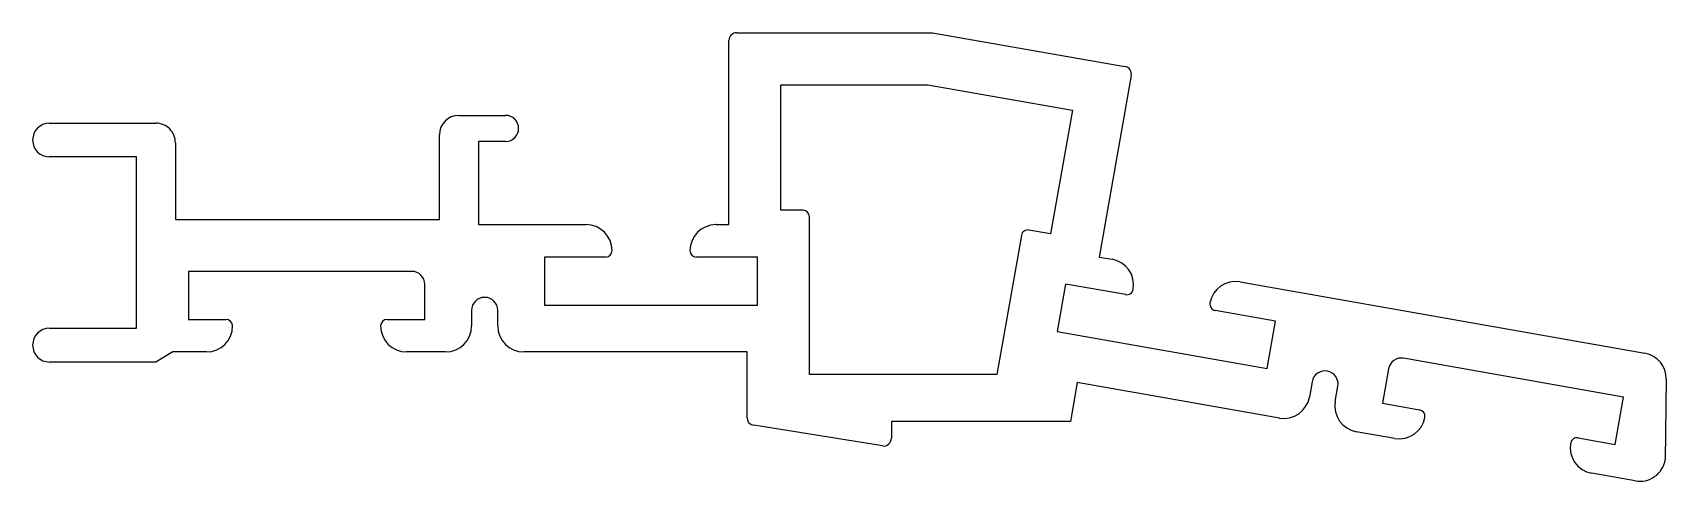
# Model space of a CAD drawing. Extents: x 1904.8 to 1967.7, y 2266.1 to 2283.3.
import ezdxf

# ---------------------------------------------------------------- set-up
doc = ezdxf.new("R2010")
doc.units = 0
doc.layers.get('0').update_dxf_attribs({"linetype": 'CONTINUOUS'})

msp = doc.modelspace()

# ---------------------------------------------------------------- linework, layer by layer
for p, q in [((1931.927, 2283.326), (1939.455, 2283.326)), ((1939.455, 2283.326), (1946.868, 2282.023)), ((1931.627, 2275.945), (1931.627, 2283.026)), ((1933.627, 2276.495), (1933.627, 2281.326)), ((1933.627, 2281.326), (1939.28, 2281.326)), ((1939.28, 2281.326), (1944.847, 2280.348)), ((1947.112, 2281.676), (1945.882, 2274.698)), ((1921.231, 2280.145), (1923.031, 2280.145)), ((1944.847, 2280.348), (1944.008, 2275.587)), ((1905.477, 2279.845), (1909.57, 2279.845)), ((1920.481, 2276.145), (1920.481, 2279.395)), ((1910.32, 2279.095), (1910.32, 2276.145)), ((1921.981, 2279.145), (1921.981, 2275.945)), ((1923.031, 2279.145), (1921.981, 2279.145)), ((1908.82, 2278.545), (1905.477, 2278.545)), ((1908.82, 2271.959), (1908.82, 2278.545)), ((1934.477, 2276.495), (1933.627, 2276.495)), ((1934.727, 2270.176), (1934.727, 2276.245)), ((1910.32, 2276.145), (1920.481, 2276.145)), ((1921.981, 2275.945), (1926.127, 2275.945)), ((1931.136, 2275.945), (1931.118, 2275.945)), ((1931.136, 2275.945), (1931.627, 2275.945)), ((1944.008, 2275.587), (1943.171, 2275.734)), ((1942.881, 2275.531), (1941.937, 2270.176)), ((1924.527, 2274.695), (1924.527, 2272.845)), ((1926.877, 2274.695), (1924.527, 2274.695)), ((1932.727, 2274.695), (1930.377, 2274.695)), ((1932.727, 2272.845), (1932.727, 2274.695)), ((1945.882, 2274.698), (1946.374, 2274.611)), ((1910.82, 2274.145), (1910.82, 2272.295)), ((1919.42, 2274.145), (1910.82, 2274.145)), ((1951.298, 2273.743), (1966.879, 2270.995)), ((1919.92, 2272.295), (1919.92, 2273.645)), ((1922.227, 2273.145), (1922.22, 2273.145)), ((1944.581, 2273.658), (1944.26, 2271.836)), ((1946.896, 2273.25), (1944.581, 2273.658)), ((1921.72, 2272.645), (1921.72, 2272.045)), ((1922.727, 2272.045), (1922.727, 2272.645)), ((1924.527, 2272.845), (1932.727, 2272.845)), ((1952.657, 2272.234), (1950.343, 2272.642)), ((1905.477, 2271.959), (1908.82, 2271.959)), ((1910.82, 2272.295), (1912.27, 2272.295)), ((1918.471, 2272.295), (1919.92, 2272.295)), ((1944.26, 2271.836), (1952.336, 2270.412)), ((1952.336, 2270.412), (1952.657, 2272.234)), ((1909.57, 2270.659), (1905.477, 2270.659)), ((1910.226, 2271.045), (1909.57, 2270.659)), ((1911.52, 2271.045), (1910.226, 2271.045)), ((1920.72, 2271.045), (1919.221, 2271.045)), ((1932.326, 2271.045), (1923.727, 2271.045)), ((1932.326, 2268.52), (1932.326, 2271.045)), ((1966.062, 2269.312), (1957.593, 2270.805)), ((1941.937, 2270.176), (1934.727, 2270.176)), ((1954.073, 2269.902), (1953.969, 2269.311)), ((1954.66, 2270.307), (1954.653, 2270.308)), ((1957.014, 2270.399), (1956.779, 2269.07)), ((1967.705, 2269.998), (1967.667, 2266.896)), ((1945.031, 2269.872), (1944.767, 2268.376)), ((1952.811, 2268.5), (1945.031, 2269.872)), ((1954.963, 2269.136), (1955.065, 2269.727)), ((1965.741, 2267.49), (1966.062, 2269.312)), ((1956.779, 2269.07), (1958.207, 2268.818)), ((1937.531, 2267.43), (1932.579, 2268.224)), ((1937.878, 2268.376), (1937.878, 2267.726)), ((1944.767, 2268.376), (1937.878, 2268.376)), ((1957.251, 2267.717), (1955.774, 2267.978)), ((1964.313, 2267.741), (1965.741, 2267.49)), ((1966.509, 2266.085), (1964.835, 2266.38))]:
    msp.add_line(p, q)
for centre, radius, start, end in [((1931.927, 2283.026), 0.3, 90, 180), ((1946.817, 2281.728), 0.3, 350, 80.03013), ((1921.231, 2279.395), 0.75, 89.99995, 179.99985), ((1923.031, 2279.645), 0.5, 269.99995, 89.99995), ((1905.477, 2279.195), 0.65, 90.00008, 270.00008), ((1909.57, 2279.095), 0.75, 359.9999, 90.00008), ((1934.477, 2276.245), 0.25, 0, 90), ((1926.127, 2274.945), 1, 0.0031, 89.99999), ((1931.127, 2274.945), 1, 90.51482, 180), ((1943.127, 2275.488), 0.25, 80, 170), ((1926.877, 2274.945), 0.25, 270, 0.0031), ((1930.377, 2274.945), 0.25, 180, 270), ((1946.201, 2273.626), 1, 350.00308, 80), ((1919.42, 2273.645), 0.5, 0, 90), ((1951.125, 2272.758), 1, 80, 169.99692), ((1922.22, 2272.645), 0.5, 90, 180), ((1922.227, 2272.645), 0.5, 0, 90), ((1946.939, 2273.496), 0.25, 260, 350.00308), ((1950.386, 2272.888), 0.25, 169.99692, 260), ((1905.477, 2271.309), 0.65, 89.99992, 269.99992), ((1911.52, 2272.045), 1, 270, 360), ((1912.27, 2272.045), 0.25, 0, 90), ((1918.471, 2272.045), 0.25, 90, 180), ((1919.221, 2272.045), 1, 180, 270), ((1920.72, 2272.045), 1, 270, 0), ((1923.727, 2272.045), 1, 180, 270), ((1957.506, 2270.312), 0.5, 80, 170), ((1966.705, 2270.01), 1, 359.29362, 80), ((1954.566, 2269.815), 0.5, 80, 170), ((1954.573, 2269.814), 0.5, 350, 80), ((1952.984, 2269.485), 1, 260, 350), ((1955.948, 2268.963), 1, 170, 260), ((1958.163, 2268.572), 0.25, 350, 80), ((1932.626, 2268.52), 0.3, 180, 260.88985), ((1957.425, 2268.702), 1, 260, 350), ((1937.578, 2267.726), 0.3, 260.91424, 0), ((1965.008, 2267.365), 1, 170, 260), ((1964.27, 2267.495), 0.25, 80, 170), ((1966.682, 2267.07), 1, 260, 350.0001)]:
    msp.add_arc(centre, radius, start, end)

doc.saveas('drawing.dxf')
